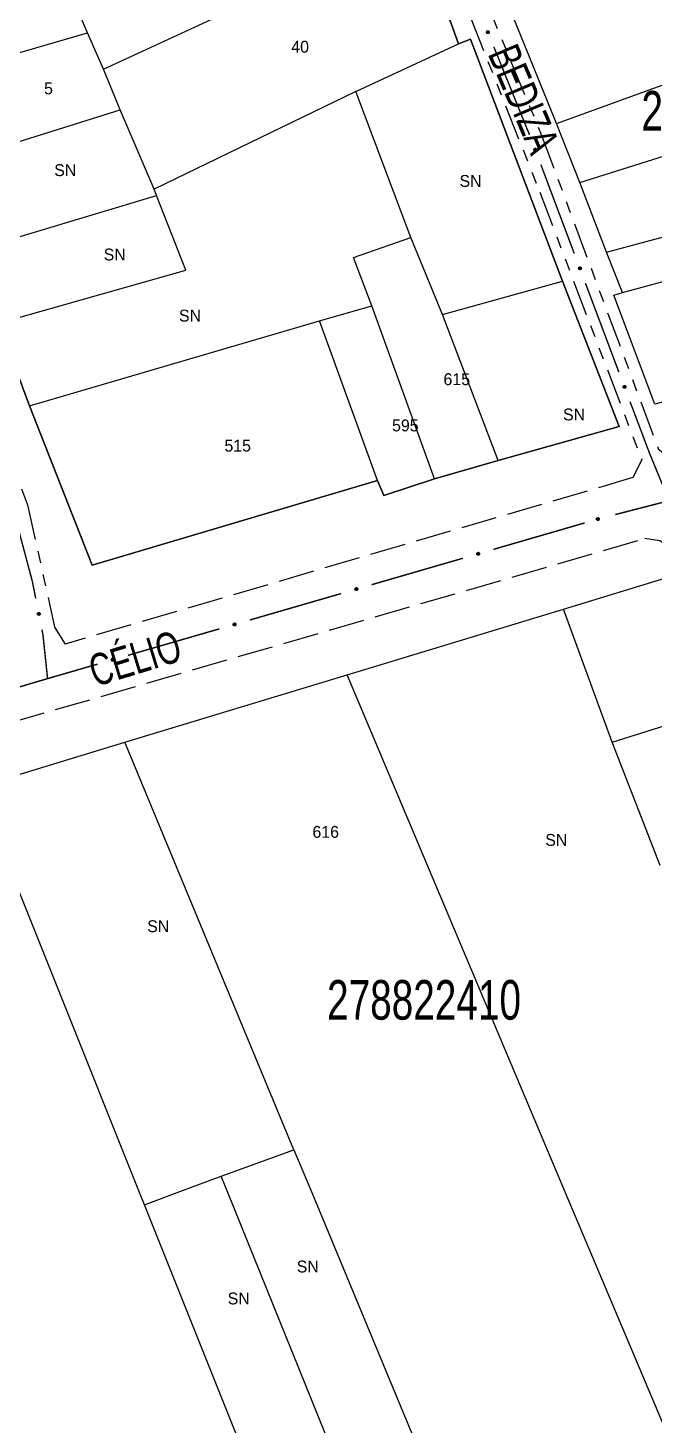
# Model space of a CAD drawing. Extents: x 204373 to 205952, y 4873300 to 4875179.
# Drawn here: x 205305.4 to 205384.4, y 4874422.8 to 4874599.2 of the extents above; entities that cross this region are included whole.
import ezdxf
from ezdxf.enums import TextEntityAlignment as Align

# ---------------------------------------------------------------- set-up
doc = ezdxf.new("R2010")
doc.units = 0
doc.header["$LTSCALE"] = 1.5
doc.header["$MEASUREMENT"] = 0
doc.linetypes.add('TRACO_11', pattern=[8, 3, -1, 3, -1])
doc.linetypes.add('TRACO_25', pattern=[8, 3, -1, 1, -1, 1, -1])
for name, color, linetype in [('CD_MALHA_LOTES', 7, 'CONTINUOUS'), ('CD_TXT_QUADRA', 255, 'CONTINUOUS'), ('RU-QUADRA', 220, 'CONTINUOUS'), ('SV-EIXO-RUA-N-PAV', 6, 'CONTINUOUS'), ('SV-EIXO-RUA-PAV', 20, 'CONTINUOUS'), ('SV-RUA-NAO-PAV', 7, 'CONTINUOUS'), ('SV-RUA-PAVIM', 7, 'CONTINUOUS'), ('SV-TXT-RUA-PAV', 7, 'CONTINUOUS'), ('Th_NmrPort', 1, 'CONTINUOUS')]:
    doc.layers.add(name, color=color, linetype=linetype)
doc.styles.add('ARIAL', font='ARIAL.SHX')

msp = doc.modelspace()

# ---------------------------------------------------------------- linework, layer by layer
at = {"layer": 'CD_MALHA_LOTES', "linetype": 'Continuous', "flags": 128}
for points in [[(205312.888398, 4874598.581157), (205306.374289, 4874613.914369)], [(205314.89274, 4874593.971172), (205354.27805, 4874612.210679)], [(205354.27805, 4874612.210679), (205359.689772, 4874597.178118)], [(205372.047864, 4874587.137235), (205366.964609, 4874599.67593)], [(205288.385324, 4874591.465745), (205312.888398, 4874598.581157)], [(205314.89274, 4874593.971172), (205312.888398, 4874598.581157)], [(205346.761769, 4874591.165094), (205359.689772, 4874597.178118)], [(205359.689772, 4874597.178118), (205361.193028, 4874597.779421)], [(205361.193028, 4874597.779421), (205372.818208, 4874567.213213)], [(205372.047864, 4874587.137235), (205403.225161, 4874598.433357)], [(205316.997298, 4874588.860101), (205314.89274, 4874593.971172)], [(205346.761769, 4874591.165094), (205321.306633, 4874578.838394)], [(205353.676747, 4874572.725152), (205346.761769, 4874591.165094)], [(205292.694658, 4874581.243603), (205316.997298, 4874588.860101)], [(205321.306633, 4874578.838394), (205316.997298, 4874588.860101)], [(205374.984856, 4874579.681794), (205406.501036, 4874589.622382)], [(205374.984856, 4874579.681794), (205372.047864, 4874587.137235)], [(205378.373692, 4874570.870819), (205374.984856, 4874579.681794)], [(205297.204426, 4874570.720811), (205321.607284, 4874578.036657)], [(205321.607284, 4874578.036657), (205321.306633, 4874578.838394)], [(205325.315315, 4874568.616252), (205321.607284, 4874578.036657)], [(205378.373692, 4874570.870819), (205393.397535, 4874574.937423)], [(205346.461118, 4874570.219725), (205353.676747, 4874572.725152)], [(205357.68543, 4874563.004096), (205353.676747, 4874572.725152)], [(205380.406994, 4874565.787564), (205378.373692, 4874570.870819)], [(205348.766111, 4874564.106484), (205346.461118, 4874570.219725)], [(205301.664086, 4874561.901708), (205325.315315, 4874568.616252)], [(205357.68543, 4874563.004096), (205372.818208, 4874567.213213)], [(205372.818208, 4874567.213213), (205379.983729, 4874548.873489)], [(205380.406994, 4874565.787564), (205388.766125, 4874568.046789)], [(205379.277382, 4874565.448681), (205380.406994, 4874565.787564)], [(205384.473598, 4874551.667412), (205379.277382, 4874565.448681)], [(205342.151784, 4874562.202359), (205348.766111, 4874564.106484)], [(205356.683259, 4874542.259162), (205348.766111, 4874564.106484)], [(205305.572552, 4874551.479133), (205301.664086, 4874561.901708)], [(205305.572552, 4874551.479133), (205342.151784, 4874562.202359)], [(205349.46763, 4874542.058728), (205342.151784, 4874562.202359)], [(205364.700625, 4874544.564155), (205357.68543, 4874563.004096)], [(205313.489701, 4874531.335501), (205305.572552, 4874551.479133)], [(205379.983729, 4874548.873489), (205364.700625, 4874544.564155)], [(205364.700625, 4874544.564155), (205356.683259, 4874542.259162)], [(205356.683259, 4874542.259162), (205350.269367, 4874540.154603)], [(205349.46763, 4874542.058728), (205313.489701, 4874531.335501)], [(205350.269367, 4874540.154603), (205349.46763, 4874542.058728)], [(205372.932322, 4874525.809696), (205386.700475, 4874529.996318)], [(205345.635424, 4874517.509251), (205372.932322, 4874525.809696)], [(205379.102564, 4874509.015743), (205372.932322, 4874525.809696)], [(205317.594258, 4874508.982489), (205345.635424, 4874517.509251)], [(205373.205038, 4874452.109441), (205345.635424, 4874517.509251)], [(205379.102564, 4874509.015743), (205393.145837, 4874513.417778)], [(205298.987861, 4874503.309556), (205317.594258, 4874508.982489)], [(205338.940476, 4874457.533494), (205317.594258, 4874508.982489)], [(205385.123906, 4874493.414993), (205379.102564, 4874509.015743)], [(205319.466833, 4874452.110313), (205298.987861, 4874503.309556)], [(205329.747709, 4874454.176702), (205338.940476, 4874457.533494)], [(205338.940476, 4874457.533494), (205341.190703, 4874452.10996)], [(205324.190767, 4874452.110236), (205329.747709, 4874454.176702)], [(205330.583022, 4874452.110132), (205329.747709, 4874454.176702)], [(205320.078497, 4874450.581001), (205319.466833, 4874452.110313)], [(205320.078497, 4874450.581001), (205324.190767, 4874452.110236)], [(205338.516006, 4874404.482614), (205320.078497, 4874450.581001)], [(205348.599362, 4874407.537553), (205330.583022, 4874452.110132)], [(205341.190703, 4874452.10996), (205358.446072, 4874410.520796)], [(205387.079887, 4874419.19594), (205373.205038, 4874452.109441)]]:
    msp.add_lwpolyline(points, dxfattribs=at)
at = {"layer": 'RU-QUADRA', "linetype": 'Continuous', "flags": 128}
for points in [[(205374.984856, 4874579.681794), (205372.047864, 4874587.137235), (205366.964609, 4874599.67593), (205362.220238, 4874611.310936), (205358.605479, 4874620.573756), (205355.555526, 4874628.255119), (205351.375961, 4874639.212357), (205357.249944, 4874641.019737), (205367.303493, 4874632.660607), (205374.42005, 4874626.673662), (205383.456947, 4874619.10526), (205394.301224, 4874609.955401), (205400.740014, 4874604.872147), (205401.869626, 4874602.274038), (205443.947681, 4874569.854168), (205418.079561, 4874559.80062), (205402.716835, 4874554.039597), (205395.430837, 4874550.989644), (205394.075302, 4874554.152559), (205384.473598, 4874551.667412), (205379.277382, 4874565.448681), (205380.406994, 4874565.787564), (205378.373692, 4874570.870819)], [(205416.603798, 4874452.108738), (205416.976804, 4874451.103259), (205415.037977, 4874450.571767), (205422.624669, 4874429.964889), (205410.67926, 4874426.345807), (205387.079887, 4874419.19594), (205358.446072, 4874410.520796), (205348.599362, 4874407.537553), (205338.516006, 4874404.482614), (205301.634232, 4874393.308598), (205276.817517, 4874452.111004), (205260.171095, 4874491.554165), (205298.983659, 4874503.323375), (205317.594258, 4874508.982489), (205345.635424, 4874517.509251), (205372.932322, 4874525.809696), (205386.700475, 4874529.996318), (205393.145837, 4874513.417778), (205399.393816, 4874498.06299), (205405.138462, 4874481.898664), (205411.802473, 4874465.051233)]]:
    msp.add_lwpolyline(points, close=True, dxfattribs=at)
msp.add_lwpolyline([(205271.74929, 4874631.35214), (205288.385324, 4874591.465745), (205292.694658, 4874581.243603), (205297.204426, 4874570.720811), (205300.661915, 4874561.601057), (205301.664086, 4874561.901708), (205305.572552, 4874551.479133), (205313.489701, 4874531.335501), (205349.46763, 4874542.058728), (205350.269367, 4874540.154603), (205356.683259, 4874542.259162), (205364.700625, 4874544.564155), (205379.983729, 4874548.873489), (205372.818208, 4874567.213213), (205361.193028, 4874597.779421), (205359.689772, 4874597.178118), (205354.27805, 4874612.210679)], dxfattribs=at)
at = {"layer": 'SV-EIXO-RUA-N-PAV'}
for points in [[(205363.454261, 4874598.832834), (205363.49956, 4874598.814394), (205363.534722, 4874598.789284), (205363.558021, 4874598.759899), (205363.571839, 4874598.728564), (205363.582364, 4874598.694915), (205363.585492, 4874598.658648), (205363.580046, 4874598.617628), (205363.561868, 4874598.572057), (205363.533777, 4874598.537727), (205363.506191, 4874598.513344), (205363.474346, 4874598.497054), (205363.441486, 4874598.487377), (205363.403707, 4874598.485375), (205363.362191, 4874598.491299), (205363.316809, 4874598.510687), (205363.282506, 4874598.535541), (205363.260717, 4874598.564555), (205363.244543, 4874598.596673), (205363.234209, 4874598.631155), (205363.231345, 4874598.666773), (205363.237385, 4874598.708563), (205363.257114, 4874598.7531), (205363.281513, 4874598.787596), (205363.310213, 4874598.809787), (205363.342192, 4874598.824999), (205363.375814, 4874598.835966), (205363.412139, 4874598.840627), (205363.454261, 4874598.832834)], [(205369.433501, 4874583.989394), (205369.478318, 4874583.96981), (205369.512831, 4874583.943815), (205369.535376, 4874583.913848), (205369.548394, 4874583.882173), (205369.558062, 4874583.848267), (205369.560267, 4874583.811933), (205369.553782, 4874583.771064), (205369.534453, 4874583.725969), (205369.5055, 4874583.692364), (205369.477303, 4874583.668689), (205369.445056, 4874583.653213), (205369.411961, 4874583.644372), (205369.374143, 4874583.64333), (205369.33279, 4874583.650306), (205369.287916, 4874583.67084), (205369.254255, 4874583.696557), (205369.233209, 4874583.726114), (205369.217856, 4874583.758632), (205369.2084, 4874583.793366), (205369.206441, 4874583.829045), (205369.21354, 4874583.870668), (205369.234394, 4874583.91469), (205369.25966, 4874583.948556), (205369.288914, 4874583.970011), (205369.321269, 4874583.984406), (205369.355158, 4874583.994516), (205369.39159, 4874583.998254), (205369.433501, 4874583.989394)], [(205375.058903, 4874569.010914), (205375.103719, 4874568.991331), (205375.138233, 4874568.965335), (205375.160778, 4874568.935369), (205375.173796, 4874568.903693), (205375.183464, 4874568.869788), (205375.185669, 4874568.833453), (205375.179184, 4874568.792584), (205375.159855, 4874568.747489), (205375.130902, 4874568.713884), (205375.102705, 4874568.690209), (205375.070458, 4874568.674733), (205375.037363, 4874568.665893), (205374.999545, 4874568.66485), (205374.958192, 4874568.671826), (205374.913318, 4874568.69236), (205374.879657, 4874568.718077), (205374.858611, 4874568.747635), (205374.843258, 4874568.780153), (205374.833802, 4874568.814886), (205374.831843, 4874568.850565), (205374.838942, 4874568.892188), (205374.859796, 4874568.936211), (205374.885062, 4874568.970076), (205374.914316, 4874568.991532), (205374.946671, 4874569.005926), (205374.98056, 4874569.016037), (205375.016992, 4874569.019774), (205375.058903, 4874569.010914)], [(205380.687482, 4874554.033849), (205380.732335, 4874554.014349), (205380.766896, 4874553.988417), (205380.789497, 4874553.958493), (205380.802573, 4874553.926841), (205380.812304, 4874553.892954), (205380.814577, 4874553.856624), (205380.808168, 4874553.815742), (205380.788922, 4874553.770612), (205380.760031, 4874553.736953), (205380.731879, 4874553.713226), (205380.69966, 4874553.69769), (205380.666581, 4874553.688788), (205380.628766, 4874553.687675), (205380.5874, 4874553.694575), (205380.542487, 4874553.715025), (205380.508779, 4874553.74068), (205380.487678, 4874553.770199), (205380.472265, 4874553.802688), (205380.462745, 4874553.837404), (205380.460719, 4874553.873079), (205380.467741, 4874553.914716), (205380.488513, 4874553.958777), (205380.513717, 4874553.992689), (205380.542931, 4874554.014199), (205380.575259, 4874554.028653), (205380.60913, 4874554.038826), (205380.645554, 4874554.042631), (205380.687482, 4874554.033849)], [(205306.825428, 4874525.352072), (205306.866436, 4874525.325418), (205306.896229, 4874525.294124), (205306.913566, 4874525.260872), (205306.921224, 4874525.227493), (205306.925213, 4874525.192463), (205306.921442, 4874525.156257), (205306.908356, 4874525.117), (205306.881907, 4874525.075677), (205306.847844, 4874525.047263), (205306.816153, 4874525.028522), (205306.781807, 4874525.018533), (205306.747712, 4874525.015228), (205306.710233, 4874525.020389), (205306.670579, 4874525.034039), (205306.629671, 4874525.06164), (205306.600673, 4874525.092519), (205306.584748, 4874525.125123), (205306.574924, 4874525.159715), (205306.571281, 4874525.195528), (205306.575187, 4874525.231046), (205306.589002, 4874525.270947), (205306.61678, 4874525.310963), (205306.647248, 4874525.340236), (205306.679619, 4874525.356614), (205306.713894, 4874525.36552), (205306.74898, 4874525.369947), (205306.785533, 4874525.367672), (205306.825428, 4874525.352072)]]:
    msp.add_lwpolyline(points, close=True, dxfattribs=at)
for points in [[(205363.237385, 4874598.708563), (205363.362191, 4874598.491299)], [(205363.238637, 4874598.683456), (205363.336159, 4874598.50801)], [(205363.250109, 4874598.727846), (205363.381332, 4874598.490967)], [(205363.257114, 4874598.7531), (205363.403707, 4874598.485375)], [(205363.2692, 4874598.767961), (205363.41985, 4874598.490366)], [(205363.281513, 4874598.787596), (205363.441486, 4874598.487377)], [(205363.296453, 4874598.795186), (205363.456319, 4874598.494825)], [(205363.310213, 4874598.809787), (205363.474346, 4874598.497054)], [(205363.326778, 4874598.814823), (205363.487187, 4874598.505849)], [(205363.342192, 4874598.824999), (205363.506191, 4874598.513344)], [(205363.36144, 4874598.827383), (205363.51977, 4874598.530816)], [(205363.375814, 4874598.835966), (205363.533777, 4874598.537727)], [(205363.39562, 4874598.833859), (205363.546511, 4874598.559306)], [(205363.412139, 4874598.840627), (205363.561868, 4874598.572057)], [(205363.431849, 4874598.835276), (205363.567891, 4874598.597403)], [(205363.454261, 4874598.832834), (205363.580046, 4874598.617628)], [(205363.478528, 4874598.821787), (205363.579603, 4874598.644835)], [(205363.49956, 4874598.814394), (205363.585492, 4874598.658648)], [(205363.519666, 4874598.800166), (205363.579692, 4874598.684617)], [(205363.534722, 4874598.789284), (205363.582364, 4874598.694915)], [(205363.231345, 4874598.666773), (205363.316809, 4874598.510687)], [(205363.234209, 4874598.631155), (205363.282506, 4874598.535541)], [(205363.234995, 4874598.645179), (205363.296797, 4874598.528877)], [(205369.206441, 4874583.829045), (205369.287916, 4874583.67084)], [(205369.2084, 4874583.793366), (205369.254255, 4874583.696557)], [(205369.209542, 4874583.807366), (205369.268372, 4874583.689532)], [(205369.21354, 4874583.870668), (205369.33279, 4874583.650306)], [(205369.214154, 4874583.845538), (205369.307191, 4874583.667672)], [(205369.226749, 4874583.889622), (205369.351917, 4874583.649488)], [(205369.234394, 4874583.91469), (205369.374143, 4874583.64333)], [(205369.246852, 4874583.929239), (205369.390407, 4874583.64791)], [(205369.25966, 4874583.948556), (205369.411961, 4874583.644372)], [(205369.274787, 4874583.955764), (205369.426978, 4874583.651441)], [(205369.288914, 4874583.970011), (205369.445056, 4874583.653213)], [(205369.305601, 4874583.974625), (205369.458115, 4874583.661678)], [(205369.321269, 4874583.984406), (205369.477303, 4874583.668689)], [(205369.340571, 4874583.986301), (205369.491322, 4874583.68581)], [(205369.355158, 4874583.994516), (205369.5055, 4874583.692364)], [(205369.374905, 4874583.991907), (205369.518777, 4874583.713612)], [(205369.39159, 4874583.998254), (205369.534453, 4874583.725969)], [(205369.411158, 4874583.992404), (205369.541118, 4874583.751154)], [(205369.433501, 4874583.989394), (205369.553782, 4874583.771064)], [(205369.457479, 4874583.977734), (205369.55403, 4874583.798274)], [(205369.478318, 4874583.96981), (205369.560267, 4874583.811933)], [(205369.498056, 4874583.955076), (205369.555129, 4874583.838041)], [(205369.512831, 4874583.943815), (205369.558062, 4874583.848267)], [(205374.831843, 4874568.850565), (205374.913318, 4874568.69236)], [(205374.833802, 4874568.814886), (205374.879657, 4874568.718077)], [(205374.834943, 4874568.828886), (205374.893773, 4874568.711053)], [(205374.838942, 4874568.892188), (205374.958192, 4874568.671826)], [(205374.839556, 4874568.867058), (205374.932593, 4874568.689192)], [(205374.852151, 4874568.911143), (205374.977319, 4874568.671008)], [(205374.859796, 4874568.936211), (205374.999545, 4874568.66485)], [(205374.872254, 4874568.95076), (205375.015809, 4874568.66943)], [(205374.885062, 4874568.970076), (205375.037363, 4874568.665893)], [(205374.900189, 4874568.977285), (205375.05238, 4874568.672962)], [(205374.914316, 4874568.991532), (205375.070458, 4874568.674733)], [(205374.931003, 4874568.996145), (205375.083517, 4874568.683198)], [(205374.946671, 4874569.005926), (205375.102705, 4874568.690209)], [(205374.965973, 4874569.007821), (205375.116724, 4874568.70733)], [(205374.98056, 4874569.016037), (205375.130902, 4874568.713884)], [(205375.000307, 4874569.013428), (205375.144179, 4874568.735133)], [(205375.016992, 4874569.019774), (205375.159855, 4874568.747489)], [(205375.036559, 4874569.013925), (205375.166519, 4874568.772674)], [(205375.058903, 4874569.010914), (205375.179184, 4874568.792584)], [(205375.082881, 4874568.999255), (205375.179432, 4874568.819794)], [(205375.103719, 4874568.991331), (205375.185669, 4874568.833453)], [(205375.123458, 4874568.976597), (205375.18053, 4874568.859561)], [(205375.138233, 4874568.965335), (205375.183464, 4874568.869788)], [(205380.460719, 4874553.873079), (205380.542487, 4874553.715025)], [(205380.462745, 4874553.837404), (205380.508779, 4874553.74068)], [(205380.46386, 4874553.851406), (205380.522908, 4874553.733682)], [(205380.467741, 4874553.914716), (205380.5874, 4874553.694575)], [(205380.468402, 4874553.889586), (205380.561768, 4874553.711894)], [(205380.480915, 4874553.933695), (205380.606528, 4874553.693792)], [(205380.488513, 4874553.958777), (205380.628766, 4874553.687675)], [(205380.500945, 4874553.973349), (205380.645021, 4874553.692286)], [(205380.513717, 4874553.992689), (205380.666581, 4874553.688788)], [(205380.528831, 4874553.999925), (205380.681585, 4874553.695885)], [(205380.542931, 4874554.014199), (205380.69966, 4874553.69769)], [(205380.55961, 4874554.018843), (205380.712703, 4874553.706179)], [(205380.575259, 4874554.028653), (205380.731879, 4874553.713226)], [(205380.594558, 4874554.030584), (205380.745865, 4874553.730373)], [(205380.60913, 4874554.038826), (205380.760031, 4874553.736953)], [(205380.628881, 4874554.036254), (205380.773269, 4874553.758226)], [(205380.645554, 4874554.042631), (205380.788922, 4874553.770612)], [(205380.665133, 4874554.036818), (205380.79554, 4874553.795809)], [(205380.687482, 4874554.033849), (205380.808168, 4874553.815742)], [(205380.711482, 4874554.022234), (205380.808365, 4874553.842953)], [(205380.732335, 4874554.014349), (205380.814577, 4874553.856624)], [(205380.7521, 4874553.999651), (205380.80939, 4874553.882722)], [(205380.766896, 4874553.988417), (205380.812304, 4874553.892954)], [(205306.571281, 4874525.195528), (205306.600673, 4874525.092519)], [(205306.574698, 4874525.209152), (205306.613449, 4874525.083279)], [(205306.575187, 4874525.231046), (205306.629671, 4874525.06164)], [(205306.585495, 4874525.246055), (205306.648167, 4874525.055361)], [(205306.589002, 4874525.270947), (205306.670579, 4874525.034039)], [(205306.605135, 4874525.287484), (205306.689315, 4874525.030101)], [(205306.61678, 4874525.310963), (205306.710233, 4874525.020389)], [(205306.631451, 4874525.323276), (205306.727027, 4874525.022245)], [(205306.647248, 4874525.340236), (205306.747712, 4874525.015228)], [(205306.663351, 4874525.344872), (205306.763683, 4874525.019744)], [(205306.679619, 4874525.356614), (205306.781807, 4874525.018533)], [(205306.696836, 4874525.358435), (205306.796076, 4874525.024747)], [(205306.713894, 4874525.36552), (205306.816153, 4874525.028522)], [(205306.733245, 4874525.36423), (205306.832784, 4874525.043119)], [(205306.74898, 4874525.369947), (205306.847844, 4874525.047263)], [(205306.768034, 4874525.364142), (205306.86442, 4874525.066053)], [(205306.785533, 4874525.367672), (205306.881907, 4874525.075677)], [(205306.803879, 4874525.358699), (205306.892603, 4874525.099432)], [(205306.825428, 4874525.352072), (205306.908356, 4874525.117)], [(205306.847175, 4874525.336646), (205306.913053, 4874525.143803)], [(205306.866436, 4874525.325418), (205306.921442, 4874525.156257)], [(205306.883496, 4874525.307652), (205306.920645, 4874525.182854)], [(205306.896229, 4874525.294124), (205306.925213, 4874525.192463)]]:
    msp.add_lwpolyline(points, dxfattribs=at)
at = {"layer": 'SV-EIXO-RUA-N-PAV', "const_width": 0.18}
for points in [[(205364.156616, 4874596.804489), (205368.659477, 4874585.681349)], [(205370.08414, 4874581.943873), (205374.303191, 4874570.710014)], [(205375.709542, 4874566.965394), (205379.577006, 4874556.667689)], [(205379.577006, 4874556.667689), (205379.922819, 4874555.746908)], [(205379.922819, 4874555.746908), (205379.928622, 4874555.731545)], [(205381.341912, 4874551.989538), (205383.461847, 4874546.376529)], [(205383.461847, 4874546.376529), (205383.800758, 4874545.479185)], [(205383.800758, 4874545.479185), (205385.719425, 4874540.817826)], [(205303.41035, 4874538.780384), (205305.724667, 4874530.083032)], [(205305.724667, 4874530.083032), (205305.936901, 4874529.285446)], [(205305.936901, 4874529.285446), (205306.357987, 4874527.151943)], [(205307.132519, 4874523.227647), (205307.280225, 4874522.479268)], [(205307.280225, 4874522.479268), (205307.829237, 4874517.27094)], [(205307.829237, 4874517.27094), (205307.855085, 4874517.025724)]]:
    msp.add_lwpolyline(points, dxfattribs=at)
at = {"layer": 'SV-EIXO-RUA-PAV', "const_width": 0.18}
for points in [[(205386.264592, 4874539.493355), (205379.47998, 4874537.740028)], [(205375.620769, 4874536.689778), (205364.096769, 4874533.343523)], [(205360.255436, 4874532.228105), (205348.731436, 4874528.88185)], [(205344.762586, 4874527.729405), (205333.365007, 4874524.423951)], [(205344.890102, 4874527.766431), (205344.762586, 4874527.729405)], [(205329.523304, 4874523.309804), (205317.998197, 4874519.967365)], [(205314.156494, 4874518.853219), (205308.393941, 4874517.182)], [(205307.855085, 4874517.025724), (205302.639125, 4874515.48435)], [(205308.393941, 4874517.182), (205307.855085, 4874517.025724)]]:
    msp.add_lwpolyline(points, dxfattribs=at)
at = {"layer": 'SV-EIXO-RUA-PAV'}
for points in [[(205377.446217, 4874537.105211), (205377.423259, 4874537.062025), (205377.394697, 4874537.029605), (205377.363091, 4874537.009421), (205377.330512, 4874536.998867), (205377.295966, 4874536.991825), (205377.259569, 4874536.992408), (205377.219316, 4874537.002004), (205377.175834, 4874537.024731), (205377.144545, 4874537.056173), (205377.1231, 4874537.0861), (205377.110139, 4874537.119438), (205377.103859, 4874537.153113), (205377.105716, 4874537.190899), (205377.115839, 4874537.231596), (205377.139749, 4874537.274766), (205377.167969, 4874537.306359), (205377.199052, 4874537.325079), (205377.23265, 4874537.337896), (205377.268006, 4874537.344664), (205377.30373, 4874537.343885), (205377.344687, 4874537.333619), (205377.386983, 4874537.309455), (205377.418814, 4874537.281669), (205377.437966, 4874537.250857), (205377.44984, 4874537.217495), (205377.457325, 4874537.182931), (205377.458262, 4874537.14632), (205377.446217, 4874537.105211)], [(205362.34478, 4874532.720166), (205362.321822, 4874532.676981), (205362.293259, 4874532.64456), (205362.261654, 4874532.624376), (205362.229075, 4874532.613822), (205362.194528, 4874532.60678), (205362.158132, 4874532.607363), (205362.117879, 4874532.616959), (205362.074397, 4874532.639686), (205362.043108, 4874532.671128), (205362.021662, 4874532.701055), (205362.008702, 4874532.734393), (205362.002422, 4874532.768068), (205362.004279, 4874532.805854), (205362.014402, 4874532.846551), (205362.038312, 4874532.889721), (205362.066532, 4874532.921314), (205362.097615, 4874532.940034), (205362.131213, 4874532.952851), (205362.166568, 4874532.959619), (205362.202293, 4874532.95884), (205362.24325, 4874532.948574), (205362.285546, 4874532.92441), (205362.317377, 4874532.896624), (205362.336529, 4874532.865812), (205362.348403, 4874532.83245), (205362.355888, 4874532.797886), (205362.356824, 4874532.761275), (205362.34478, 4874532.720166)], [(205346.979447, 4874528.258493), (205346.956488, 4874528.215308), (205346.927926, 4874528.182887), (205346.896321, 4874528.162703), (205346.863741, 4874528.152149), (205346.829195, 4874528.145107), (205346.792798, 4874528.14569), (205346.752546, 4874528.155286), (205346.709064, 4874528.178013), (205346.677775, 4874528.209455), (205346.656329, 4874528.239382), (205346.643368, 4874528.27272), (205346.637089, 4874528.306395), (205346.638945, 4874528.344181), (205346.649068, 4874528.384878), (205346.672979, 4874528.428048), (205346.701198, 4874528.459641), (205346.732281, 4874528.478361), (205346.76588, 4874528.491178), (205346.801235, 4874528.497946), (205346.836959, 4874528.497167), (205346.877917, 4874528.486901), (205346.920213, 4874528.462737), (205346.952043, 4874528.434951), (205346.971195, 4874528.404139), (205346.983069, 4874528.370777), (205346.990554, 4874528.336213), (205346.991491, 4874528.299602), (205346.979447, 4874528.258493)], [(205331.612812, 4874523.801174), (205331.589839, 4874523.757996), (205331.561266, 4874523.725585), (205331.529654, 4874523.705411), (205331.497071, 4874523.694869), (205331.462522, 4874523.687837), (205331.426126, 4874523.688433), (205331.385876, 4874523.698043), (205331.342402, 4874523.720783), (205331.311123, 4874523.752236), (205331.289687, 4874523.78217), (205331.276738, 4874523.815512), (205331.27047, 4874523.849189), (205331.272339, 4874523.886975), (205331.282475, 4874523.927669), (205331.3064, 4874523.970831), (205331.33463, 4874524.002414), (205331.365719, 4874524.021124), (205331.399322, 4874524.03393), (205331.434679, 4874524.040686), (205331.470403, 4874524.039895), (205331.511357, 4874524.029615), (205331.553645, 4874524.005437), (205331.585467, 4874523.977641), (205331.604608, 4874523.946823), (205331.616471, 4874523.913457), (205331.623945, 4874523.87889), (205331.624869, 4874523.842279), (205331.612812, 4874523.801174)], [(205316.246002, 4874519.344588), (205316.223029, 4874519.301411), (205316.194456, 4874519.269), (205316.162844, 4874519.248826), (205316.130261, 4874519.238283), (205316.095712, 4874519.231252), (205316.059316, 4874519.231848), (205316.019067, 4874519.241457), (205315.975592, 4874519.264198), (205315.944313, 4874519.295651), (205315.922877, 4874519.325584), (205315.909928, 4874519.358927), (205315.90366, 4874519.392604), (205315.905529, 4874519.43039), (205315.915665, 4874519.471084), (205315.93959, 4874519.514246), (205315.96782, 4874519.545829), (205315.998909, 4874519.564538), (205316.032512, 4874519.577345), (205316.067869, 4874519.584101), (205316.103593, 4874519.58331), (205316.144547, 4874519.57303), (205316.186835, 4874519.548852), (205316.218657, 4874519.521055), (205316.237798, 4874519.490237), (205316.249662, 4874519.456871), (205316.257135, 4874519.422305), (205316.258059, 4874519.385694), (205316.246002, 4874519.344588)]]:
    msp.add_lwpolyline(points, close=True, dxfattribs=at)
for points in [[(205377.418814, 4874537.281669), (205377.103859, 4874537.153113)], [(205377.386983, 4874537.309455), (205377.105716, 4874537.190899)], [(205377.400535, 4874537.295918), (205377.109037, 4874537.174332)], [(205377.424843, 4874537.266034), (205377.109758, 4874537.137598)], [(205377.437966, 4874537.250857), (205377.110139, 4874537.119438)], [(205377.362575, 4874537.318997), (205377.113559, 4874537.212588)], [(205377.344687, 4874537.333619), (205377.115839, 4874537.231596)], [(205377.441288, 4874537.233866), (205377.117579, 4874537.105768)], [(205377.44984, 4874537.217495), (205377.1231, 4874537.0861)], [(205377.319584, 4874537.334931), (205377.135115, 4874537.25579)], [(205377.450251, 4874537.198105), (205377.139097, 4874537.070811)], [(205377.30373, 4874537.343885), (205377.139749, 4874537.274766)], [(205377.457325, 4874537.182931), (205377.144545, 4874537.056173)], [(205377.281877, 4874537.342454), (205377.159884, 4874537.292821)], [(205377.453212, 4874537.163442), (205377.164715, 4874537.041307)], [(205377.268006, 4874537.344664), (205377.167969, 4874537.306359)], [(205377.458262, 4874537.14632), (205377.175834, 4874537.024731)], [(205377.450931, 4874537.127258), (205377.200435, 4874537.016157)], [(205377.446217, 4874537.105211), (205377.219316, 4874537.002004)], [(205377.432756, 4874537.082196), (205377.246427, 4874536.999673)], [(205377.423259, 4874537.062025), (205377.259569, 4874536.992408)], [(205377.407057, 4874537.043474), (205377.285994, 4874536.995532)], [(205377.394697, 4874537.029605), (205377.295966, 4874536.991825)], [(205362.317377, 4874532.896624), (205362.002422, 4874532.768068)], [(205362.285546, 4874532.92441), (205362.004279, 4874532.805854)], [(205362.299098, 4874532.910873), (205362.0076, 4874532.789287)], [(205362.323405, 4874532.880989), (205362.00832, 4874532.752554)], [(205362.336529, 4874532.865812), (205362.008702, 4874532.734393)], [(205362.261137, 4874532.933952), (205362.012121, 4874532.827543)], [(205362.24325, 4874532.948574), (205362.014402, 4874532.846551)], [(205362.33985, 4874532.848821), (205362.016142, 4874532.720724)], [(205362.348403, 4874532.83245), (205362.021662, 4874532.701055)], [(205362.218146, 4874532.949886), (205362.033678, 4874532.870746)], [(205362.348814, 4874532.81306), (205362.03766, 4874532.685766)], [(205362.202293, 4874532.95884), (205362.038312, 4874532.889721)], [(205362.355888, 4874532.797886), (205362.043108, 4874532.671128)], [(205362.18044, 4874532.957409), (205362.058447, 4874532.907777)], [(205362.351774, 4874532.778397), (205362.063277, 4874532.656262)], [(205362.166568, 4874532.959619), (205362.066532, 4874532.921314)], [(205362.356824, 4874532.761275), (205362.074397, 4874532.639686)], [(205362.349493, 4874532.742213), (205362.098998, 4874532.631112)], [(205362.34478, 4874532.720166), (205362.117879, 4874532.616959)], [(205362.331319, 4874532.697151), (205362.14499, 4874532.614628)], [(205362.321822, 4874532.676981), (205362.158132, 4874532.607363)], [(205362.305619, 4874532.658429), (205362.184556, 4874532.610487)], [(205362.293259, 4874532.64456), (205362.194528, 4874532.60678)], [(205346.952043, 4874528.434951), (205346.637089, 4874528.306395)], [(205346.920213, 4874528.462737), (205346.638945, 4874528.344181)], [(205346.933764, 4874528.4492), (205346.642266, 4874528.327614)], [(205346.958072, 4874528.419316), (205346.642987, 4874528.29088)], [(205346.971195, 4874528.404139), (205346.643368, 4874528.27272)], [(205346.895804, 4874528.472279), (205346.646788, 4874528.36587)], [(205346.877917, 4874528.486901), (205346.649068, 4874528.384878)], [(205346.974517, 4874528.387148), (205346.650808, 4874528.25905)], [(205346.983069, 4874528.370777), (205346.656329, 4874528.239382)], [(205346.852813, 4874528.488213), (205346.668344, 4874528.409073)], [(205346.98348, 4874528.351387), (205346.672326, 4874528.224093)], [(205346.836959, 4874528.497167), (205346.672979, 4874528.428048)], [(205346.990554, 4874528.336213), (205346.677775, 4874528.209455)], [(205346.815106, 4874528.495736), (205346.693113, 4874528.446103)], [(205346.986441, 4874528.316724), (205346.697944, 4874528.194589)], [(205346.801235, 4874528.497946), (205346.701198, 4874528.459641)], [(205346.991491, 4874528.299602), (205346.709064, 4874528.178013)], [(205346.98416, 4874528.28054), (205346.733664, 4874528.169439)], [(205346.979447, 4874528.258493), (205346.752546, 4874528.155286)], [(205346.965985, 4874528.235478), (205346.779657, 4874528.152955)], [(205346.956488, 4874528.215308), (205346.792798, 4874528.14569)], [(205346.940286, 4874528.196756), (205346.819223, 4874528.148814)], [(205346.927926, 4874528.182887), (205346.829195, 4874528.145107)], [(205331.585467, 4874523.977641), (205331.27047, 4874523.849189)], [(205331.553645, 4874524.005437), (205331.272339, 4874523.886975)], [(205331.567193, 4874523.991897), (205331.275654, 4874523.870407)], [(205331.59149, 4874523.962004), (205331.276362, 4874523.833673)], [(205331.604608, 4874523.946823), (205331.276738, 4874523.815512)], [(205331.529239, 4874524.014988), (205331.280188, 4874523.908661)], [(205331.511357, 4874524.029615), (205331.282475, 4874523.927669)], [(205331.607925, 4874523.92983), (205331.284174, 4874523.80184)], [(205331.616471, 4874523.913457), (205331.289687, 4874523.78217)], [(205331.486254, 4874524.030936), (205331.301759, 4874523.951857)], [(205331.616876, 4874523.894066), (205331.30568, 4874523.766876)], [(205331.470403, 4874524.039895), (205331.3064, 4874523.970831)], [(205331.623945, 4874523.87889), (205331.311123, 4874523.752236)], [(205331.44855, 4874524.038471), (205331.326541, 4874523.988879)], [(205331.619825, 4874523.859403), (205331.331288, 4874523.737363)], [(205331.434679, 4874524.040686), (205331.33463, 4874524.002414)], [(205331.624869, 4874523.842279), (205331.342402, 4874523.720783)], [(205331.617532, 4874523.823219), (205331.367, 4874523.712201)], [(205331.612812, 4874523.801174), (205331.385876, 4874523.698043)], [(205331.599343, 4874523.778163), (205331.412987, 4874523.695702)], [(205331.589839, 4874523.757996), (205331.426126, 4874523.688433)], [(205331.57363, 4874523.73945), (205331.452551, 4874523.691548)], [(205331.561266, 4874523.725585), (205331.462522, 4874523.687837)], [(205316.218657, 4874519.521055), (205315.90366, 4874519.392604)], [(205316.186835, 4874519.548852), (205315.905529, 4874519.43039)], [(205316.200383, 4874519.535311), (205315.908844, 4874519.413822)], [(205316.22468, 4874519.505418), (205315.909552, 4874519.377088)], [(205316.237798, 4874519.490237), (205315.909928, 4874519.358927)], [(205316.16243, 4874519.558402), (205315.913378, 4874519.452076)], [(205316.144547, 4874519.57303), (205315.915665, 4874519.471084)], [(205316.241115, 4874519.473245), (205315.917364, 4874519.345255)], [(205316.249662, 4874519.456871), (205315.922877, 4874519.325584)], [(205316.119444, 4874519.574351), (205315.934949, 4874519.495271)], [(205316.250066, 4874519.437481), (205315.93887, 4874519.31029)], [(205316.103593, 4874519.58331), (205315.93959, 4874519.514246)], [(205316.257135, 4874519.422305), (205315.944313, 4874519.295651)], [(205316.08174, 4874519.581886), (205315.959731, 4874519.532294)], [(205316.253015, 4874519.402818), (205315.964478, 4874519.280778)], [(205316.067869, 4874519.584101), (205315.96782, 4874519.545829)], [(205316.258059, 4874519.385694), (205315.975592, 4874519.264198)], [(205316.250722, 4874519.366634), (205316.00019, 4874519.255616)], [(205316.246002, 4874519.344588), (205316.019067, 4874519.241457)], [(205316.232533, 4874519.321578), (205316.046177, 4874519.239117)], [(205316.223029, 4874519.301411), (205316.059316, 4874519.231848)], [(205316.206821, 4874519.282865), (205316.085742, 4874519.234963)], [(205316.194456, 4874519.269), (205316.095712, 4874519.231252)]]:
    msp.add_lwpolyline(points, dxfattribs=at)
at = {"layer": 'SV-RUA-NAO-PAV', "linetype": 'TRACO_25'}
for points in [[(205266.626346, 4874770.493811, 10.021914), (205286.216825, 4874721.635832, 10.021914), (205294.830496, 4874704.566746, 10.021914), (205303.058136, 4874692.257853, 9.997145), (205314.256813, 4874679.84537, 9.997145), (205324.591202, 4874669.37891, 9.997145), (205340.60363, 4874656.803355, 9.997145), (205341.189864, 4874654.17497, 10.046683), (205341.444048, 4874649.841076, 10.046683), (205341.813804, 4874646.087714, 10.096223), (205343.336899, 4874641.744609, 10.244842), (205352.362438, 4874622.834446, 10.021914), (205369.960238, 4874578.438192, 10.096223), (205382.809357, 4874544.639423, 10.096223), (205381.692042, 4874542.404793, 10.096223)], [(205453.199887, 4874563.784873, 9.031125), (205454.593293, 4874565.997459, 9.031125), (205455.590167, 4874567.649049, 9.031125), (205455.596627, 4874568.378828, 9.031125), (205454.500338, 4874569.723038, 9.031125), (205413.334454, 4874599.683317, 9.303593), (205349.493338, 4874649.821714, 10.145762), (205347.675412, 4874648.171484, 10.145762), (205347.405754, 4874646.160682, 10.145762), (205347.386154, 4874643.946181, 10.145762), (205347.645136, 4874641.905214, 10.145762), (205347.949586, 4874639.310146, 10.145762), (205370.142729, 4874585.721353, 10.096223), (205384.904322, 4874546.036066, 10.096223), (205387.697608, 4874543.801437, 10.096223)], [(205261.970245, 4874642.815847, 10.319151), (205274.1884, 4874614.689586, 10.046683), (205292.094849, 4874574.756608, 9.972375), (205305.303021, 4874538.970252, 9.774217), (205308.065299, 4874526.662694, 9.427441), (205308.717647, 4874523.535832, 9.427441), (205310.073586, 4874521.383683, 9.52652)], [(205418.508147, 4874452.108707, 9.328362), (205407.38546, 4874479.592811, 9.328362), (205387.75618, 4874532.603694, 9.625599), (205385.102496, 4874534.415631, 9.625599), (205383.194919, 4874534.700965, 9.625599)]]:
    msp.add_polyline3d(points, dxfattribs=at)
at = {"layer": 'SV-RUA-PAVIM', "linetype": 'TRACO_11'}
for points in [[(205381.692042, 4874542.404793, 9.52652), (205310.073586, 4874521.383683, 9.52652)], [(205258.78117, 4874498.450182, 10.343921), (205268.526199, 4874501.39143, 9.650369), (205383.194919, 4874534.700965, 9.650369)]]:
    msp.add_polyline3d(points, dxfattribs=at)

# ---------------------------------------------------------------- texts
at = {"layer": 'CD_TXT_QUADRA', "style": 'ARIAL', "width": 0.7}
for s, p in [('278822432', (205382.77918, 4874586.233545)), ('278822410', (205343.113705, 4874473.95763))]:
    msp.add_text(s, height=5, dxfattribs=at).set_placement(p)
at = {"layer": 'SV-TXT-RUA-PAV', "style": 'ARIAL', "width": 0.7}
for s, rotation, p in [('BEDIZA', 293, (205363.348469, 4874595.939658)), ('CÉLIO', 17, (205313.860022, 4874515.955311))]:
    msp.add_text(s, height=4, rotation=rotation, dxfattribs=at).set_placement(p)
at = {"layer": 'Th_NmrPort', "color": 1}
for s, p in [('40', (205338.603316, 4874596.82069)), ('5', (205307.413185, 4874591.557722)), ('SN', (205308.695777, 4874581.238799)), ('SN', (205359.823834, 4874579.868428)), ('SN', (205314.93245, 4874570.582928)), ('SN', (205324.43047, 4874562.865787)), ('615', (205357.805122, 4874554.837151)), ('SN', (205372.883611, 4874550.384991)), ('595', (205351.315191, 4874548.999864)), ('515', (205330.168857, 4874546.442127)), ('616', (205341.272724, 4874497.671885)), ('SN', (205370.641096, 4874496.657239)), ('SN', (205320.423277, 4874485.757915)), ('SN', (205339.285639, 4874442.785306)), ('SN', (205330.577931, 4874438.750027))]:
    msp.add_text(s, height=1.5, dxfattribs=at).set_placement(p, align=Align.MIDDLE_LEFT)

doc.saveas('drawing.dxf')
